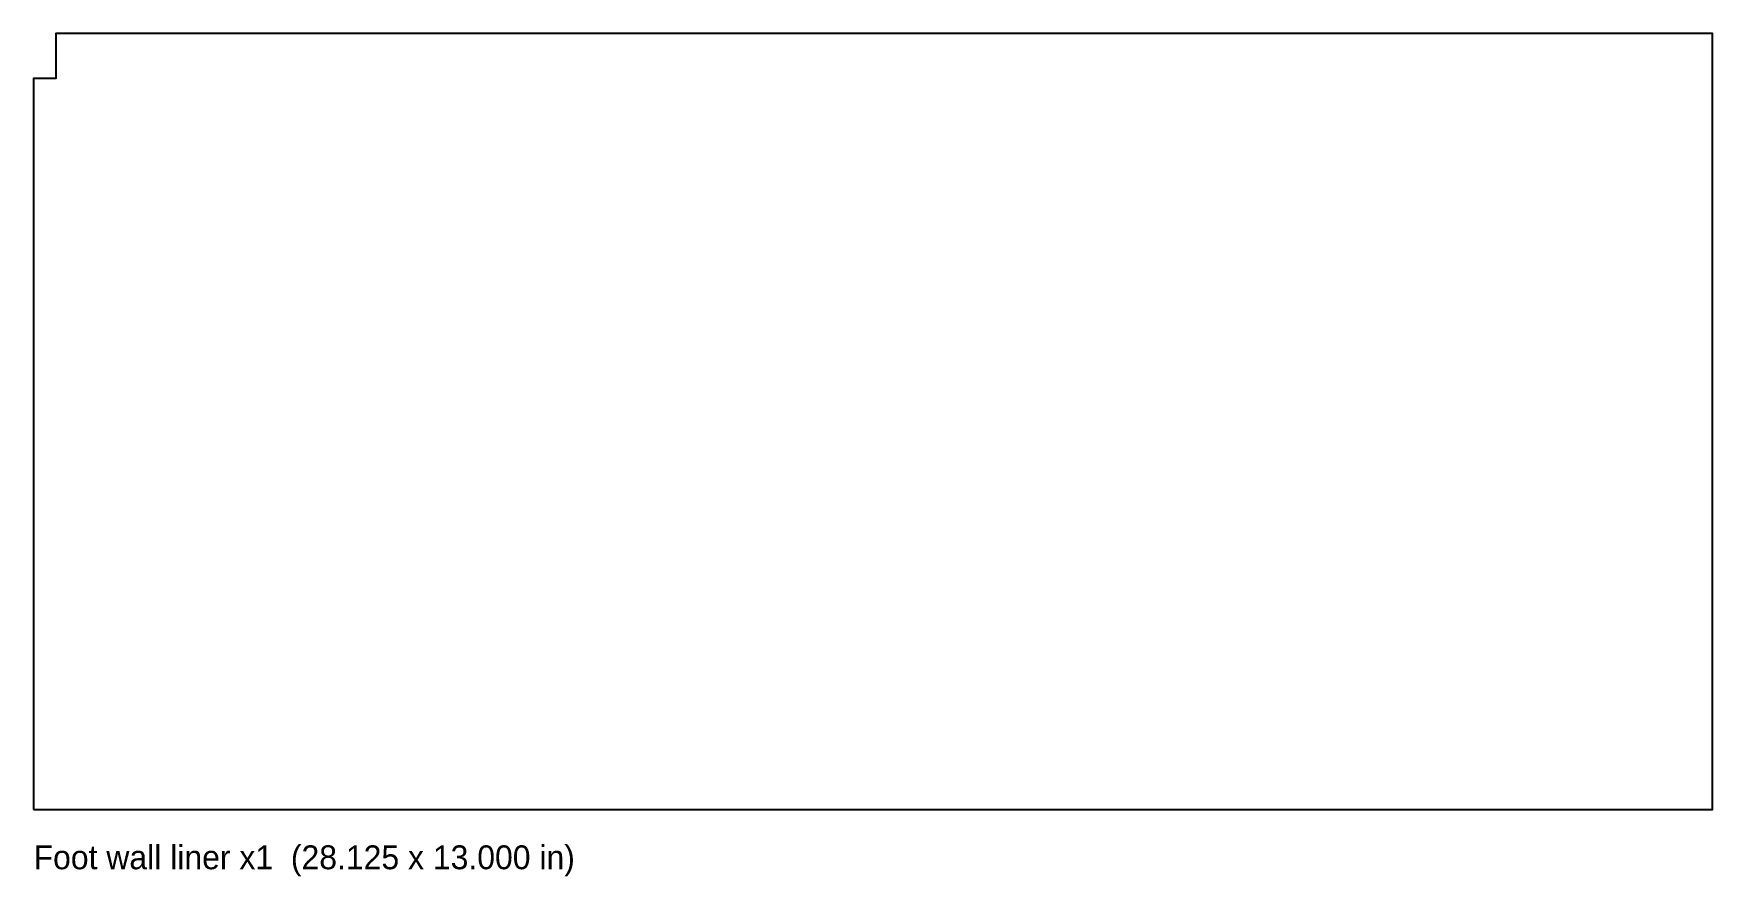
# Model space of a CAD drawing. Header units: inches. Extents: x 0 to 28.1, y -1.1 to 13.
import ezdxf

# ---------------------------------------------------------------- set-up
doc = ezdxf.new("R2010")
doc.units = ezdxf.units.IN
doc.header["$MEASUREMENT"] = 0
doc.layers.add('CUT_OUTSIDE', color=1, linetype='Continuous')
doc.layers.add('LABEL', color=3, linetype='Continuous')

msp = doc.modelspace()

# ---------------------------------------------------------------- linework, layer by layer
at = {"layer": 'CUT_OUTSIDE'}
msp.add_lwpolyline([(0, 0), (0.375, 0), (0.385, 0), (28.125, 0), (28.125, 13), (0.375, 13), (0.375, 12.25), (0, 12.25)], close=True, dxfattribs=at)

# ---------------------------------------------------------------- texts
at = {"layer": 'LABEL'}
msp.add_text('Foot wall liner x1  (28.125 x 13.000 in)', height=0.4, dxfattribs=at).set_placement((0, -1))

doc.saveas('drawing.dxf')
